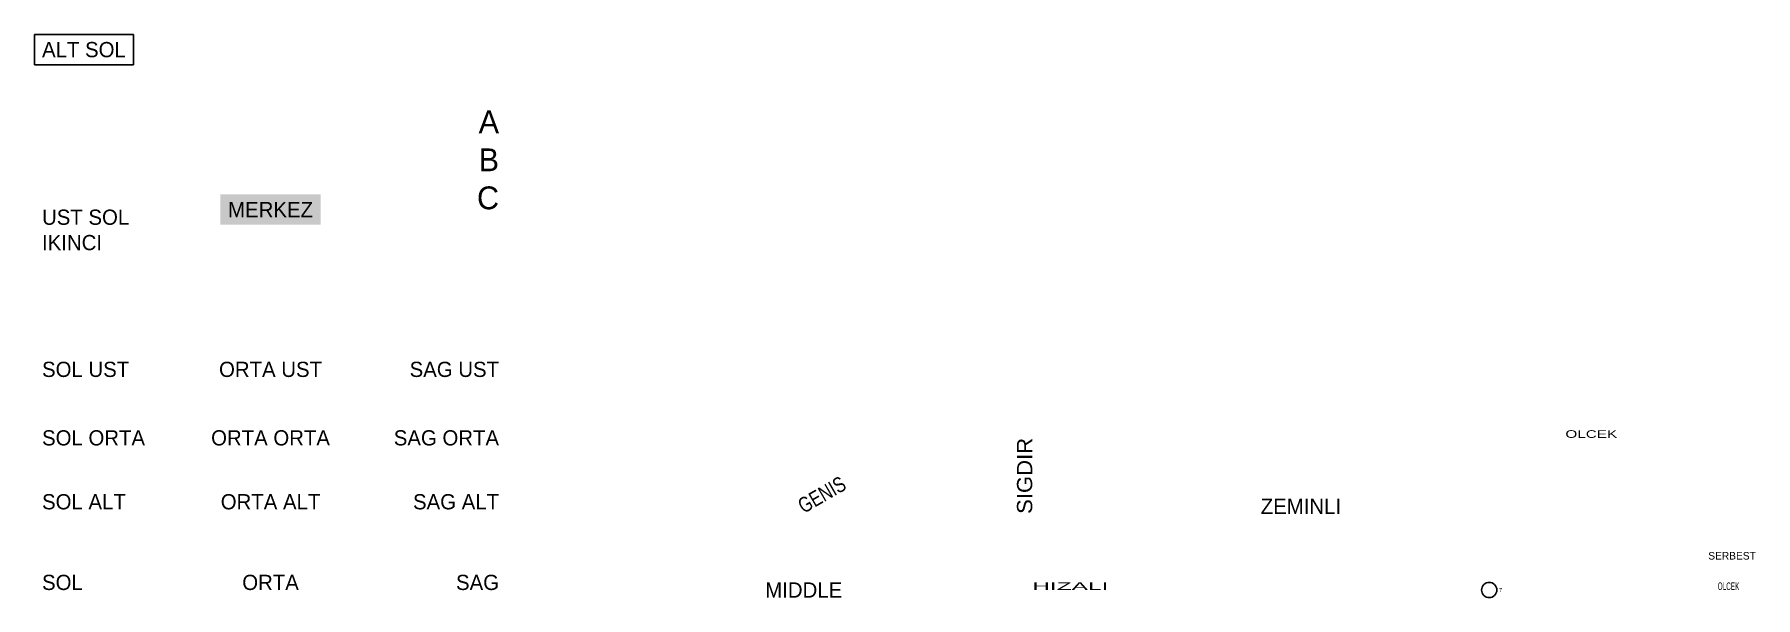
# Model space of a CAD drawing. Header units: metres. Extents: x -1 to 225, y -1 to 73.
import ezdxf
from ezdxf.enums import TextEntityAlignment as Align

# ---------------------------------------------------------------- set-up
doc = ezdxf.new("R2010")
doc.units = ezdxf.units.M

# ---------------------------------------------------------------- blocks, each defined once
blk = doc.blocks.new('ETIKET')
blk.add_circle((0, 0), 1)
at = {"width": 0.9}
blk.add_attdef('NO', text='', height=0.5, dxfattribs=at).set_placement((1.5, 0), align=Align.MIDDLE_CENTER)
blk = doc.blocks.new('YAZILI')
at = {"width": 0.5}
blk.add_text('OLCEK', height=1, dxfattribs=at).set_placement((0, 0))

msp = doc.modelspace()

# ---------------------------------------------------------------- block references
at = {"layer": 'YAZI', "xscale": 3}
msp.add_blockref('YAZILI', (200, 20), dxfattribs=at)
at = {"layer": 'YAZI'}
ref = msp.add_blockref('YAZILI', (220, 0), dxfattribs=at)
ref.add_attrib('NOT', 'SERBEST', dxfattribs={"height": 1}).set_placement((225, 5), align=Align.TOP_RIGHT)
ref = msp.add_blockref('ETIKET', (190, 0), dxfattribs=at)
ref.add_attrib('NO', '7', dxfattribs={"height": 0.5, "width": 0.9}).set_placement((191.5, 0), align=Align.MIDDLE_CENTER)

# ---------------------------------------------------------------- texts
msp.add_text('SOL UST', height=2, dxfattribs=at).set_placement((0, 30), align=Align.TOP_LEFT)
msp.add_text('ORTA UST', height=2, dxfattribs=at).set_placement((30, 30), align=Align.TOP_CENTER)
msp.add_text('SAG UST', height=2, dxfattribs=at).set_placement((60, 30), align=Align.TOP_RIGHT)
msp.add_text('SOL ORTA', height=2, dxfattribs=at).set_placement((0, 20), align=Align.MIDDLE_LEFT)
msp.add_text('ORTA ORTA', height=2, dxfattribs=at).set_placement((30, 20), align=Align.MIDDLE_CENTER)
msp.add_text('SAG ORTA', height=2, dxfattribs=at).set_placement((60, 20), align=Align.MIDDLE_RIGHT)
msp.add_text('SIGDIR', height=2, dxfattribs=at).set_placement((130, 10), (130, 20), align=Align.FIT)
at = {"layer": 'YAZI', "width": 0.8}
msp.add_text('GENIS', height=2, rotation=30, dxfattribs=at).set_placement((100, 10))
at = {"layer": 'YAZI'}
msp.add_text('SOL ALT', height=2, dxfattribs=at).set_placement((0, 10), align=Align.BOTTOM_LEFT)
msp.add_text('ORTA ALT', height=2, dxfattribs=at).set_placement((30, 10), align=Align.BOTTOM_CENTER)
msp.add_text('SAG ALT', height=2, dxfattribs=at).set_placement((60, 10), align=Align.BOTTOM_RIGHT)
for s, p in [('ZEMINLI', (160, 10)), ('SOL', (0, 0))]:
    msp.add_text(s, height=2, dxfattribs=at).set_placement(p)
msp.add_text('ORTA', height=2, dxfattribs=at).set_placement((30, 0), align=Align.CENTER)
msp.add_text('SAG', height=2, dxfattribs=at).set_placement((60, 0), align=Align.RIGHT)
msp.add_text('MIDDLE', height=2, dxfattribs=at).set_placement((100, 0), align=Align.MIDDLE)
msp.add_text('HIZALI', height=1, dxfattribs=at).set_placement((130, 0), (140, 0), align=Align.ALIGNED)
at = {"layer": 'YAZI', "insert": (0, 70), "char_height": 2, "attachment_point": 7, "bg_fill": 16}
msp.add_mtext('ALT SOL', dxfattribs=at)
at = {"layer": 'YAZI'}
for s, insert, char_height, attachment_point in [('A\\PB\\PC', (60, 50), 3, 9), ('UST SOL\\PIKINCI', (0, 50), 2, 1)]:
    msp.add_mtext(s, dxfattribs=dict(at, insert=insert, char_height=char_height, attachment_point=attachment_point))
at = {"layer": 'YAZI', "insert": (30, 50), "char_height": 2, "attachment_point": 5, "bg_fill": 1, "box_fill_scale": 1.5, "bg_fill_color": 1, "bg_fill_transparency": 0}
msp.add_mtext('MERKEZ', dxfattribs=at)

doc.saveas('drawing.dxf')
